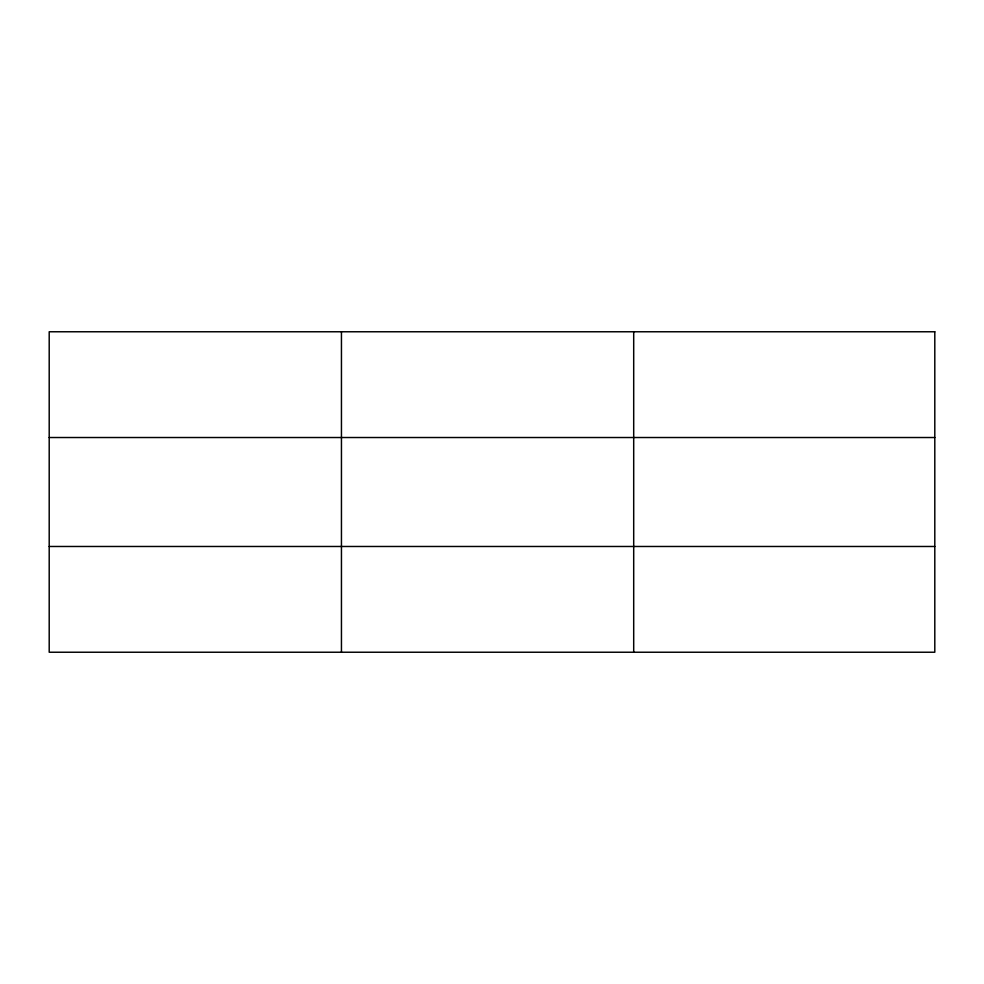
<?xml version="1.0" encoding="UTF-8"?>
<svg xmlns="http://www.w3.org/2000/svg" width="984" height="984" viewBox="0 0 984 984"><rect width="100%" height="100%" fill="white"/><g stroke="black" fill="none" stroke-linecap="round" stroke-linejoin="round"><path stroke-width="1.48" d="M341.448 331.768L341.448 652.232M633.696 331.768L633.696 652.232M49.2 437.523L934.8 437.523M49.2 546.477L934.8 546.477M934.8 331.768L934.8 652.232L49.2 652.232L49.2 331.768L934.8 331.768"/></g></svg>
